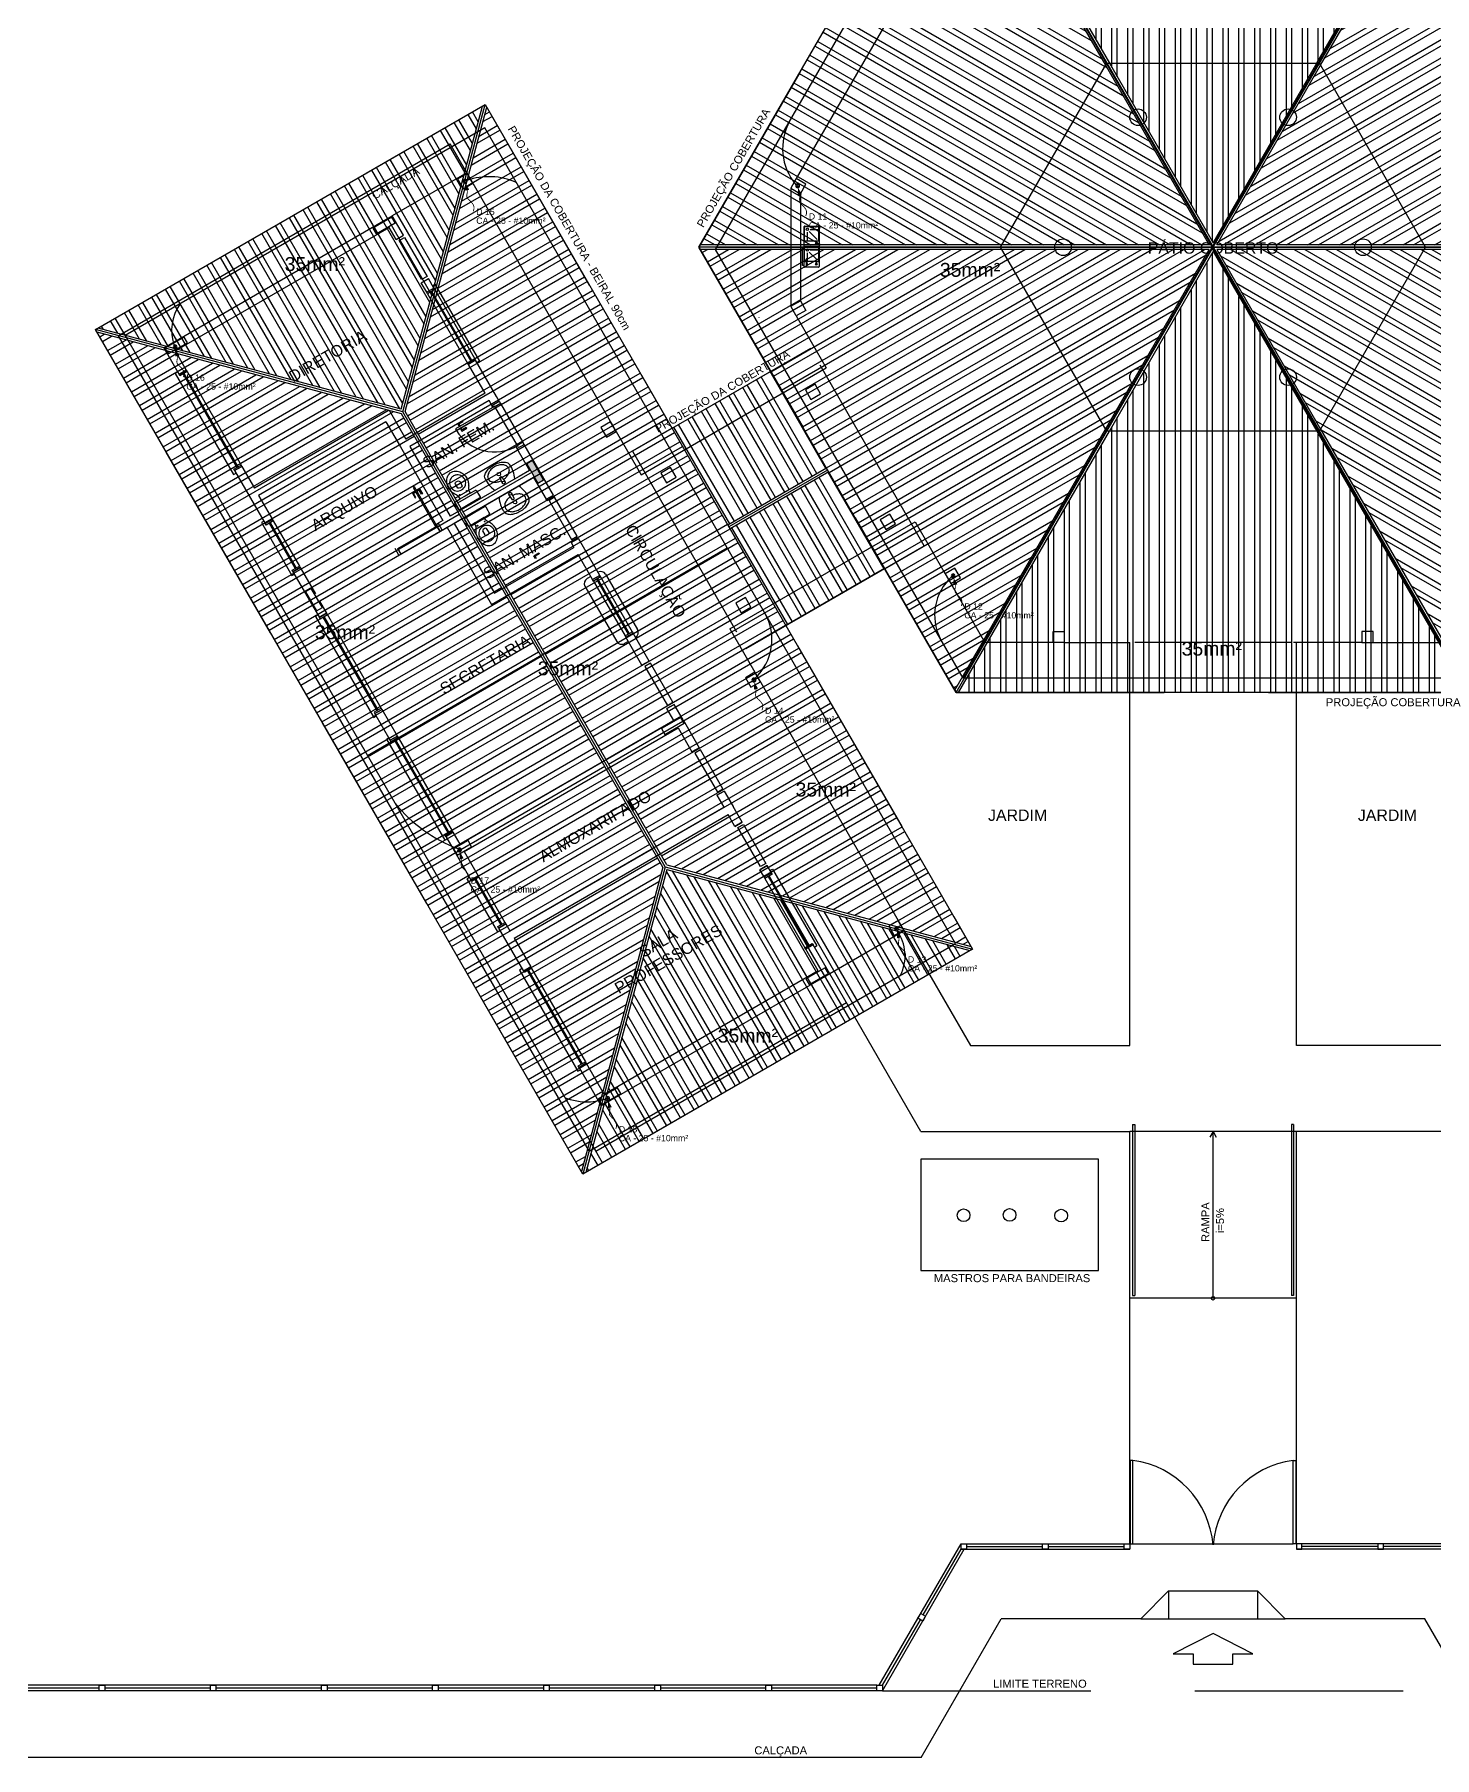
# Model space of a CAD drawing. Extents: x -192 to 167, y 237 to 369.
# Drawn here: x 92.9 to 118.11, y 296.06 to 327.07 of the extents above; entities that cross this region are included whole.
import ezdxf

# ---------------------------------------------------------------- set-up
doc = ezdxf.new("R2010")
doc.units = 0
doc.header["$LTSCALE"] = 0.1
for name, pattern in [('CONTINU', [0]), ('HIDDEN', [9.525, 6.35, -3.175]), ('TRACEJADO_G', [0.375, 0.25, -0.125])]:
    doc.linetypes.add(name, pattern=pattern)
doc.layers.get('0').update_dxf_attribs({"linetype": 'CONTINUOUS'})
for name, color, linetype in [('01', 1, 'CONTINUOUS'), ('100-txt_t4', 1, 'CONTINUOUS'), ('75-0', 7, 'CONTINUOUS'), ('A-COB', 3, 'CONTINUOUS'), ('A-JANEL', 1, 'CONTINUOUS'), ('A-PARED', 5, 'CONTINUOUS'), ('A-PARED-PISOS', 2, 'CONTINUOUS'), ('A-PAREDE', 5, 'CONTINUOUS'), ('A-PISOS', 2, 'CONTINUOUS'), ('A-PISOS-CTEL', 2, 'TRACEJADO_G'), ('A-PISOS-NIVEL', 1, 'CONTINUOUS'), ('A-PROJCOBERTURA', 7, 'HIDDEN'), ('A-REVESTIMENTO', 8, 'CONTINUOUS'), ('A-SOLEIRA', 1, 'CONTINUOUS'), ('AR-PIS', 1, 'CONTINUOUS'), ('ARQ-ALV-CORTE', 5, 'CONTINUOUS'), ('ARQ-EQP-VISTA', 1, 'CONTINUOUS'), ('ARQ-ESQ-VISTA1', 2, 'CONTINUOUS'), ('ARQ-MOB-VISTA', 1, 'CONTINU'), ('ARQ-PIS-VISTA', 8, 'CONTINUOUS'), ('ARQ-SMB-1_100', 1, 'CONTINUOUS'), ('ARQ-TXT-1_050', 2, 'CONTINUOUS'), ('ARQ-TXT-1_075', 2, 'CONTINUOUS'), ('EST-CONC-CORTE', 6, 'CONTINUOUS'), ('FARADAY', 6, 'HIDDEN'), ('GER_PARA-RAIO', 5, 'PARA-RAIO'), ('PORTAL_VTA_DIST', 2, 'CONTINUOUS'), ('PORTAL_VTA_PROX', 1, 'CONTINUOUS')]:
    doc.layers.add(name, color=color, linetype=linetype)
doc.styles.add('ESC-50-A20', font='arial.ttf', dxfattribs={"height": 0.1})
doc.styles.get("Standard").update_dxf_attribs({"font": 'ARIALUNI.TTF'})
doc.styles.add('T4', font='arial.ttf')
doc.linetypes.add('PARA-RAIO', pattern='A,0.5,-0.15,["/",Standard,S=0.15,R=0,X=-0.1,Y=-0.075],-0.05', length=0.7)
pattern_1 = [(210, (-218.8828, -310.89744), (0.142875, -0.24746676), []), (210, (-219.0129, -310.86258), (0.142875, -0.24746676), [])]
pattern_2 = [(150, (-218.8828, -310.89744), (-0.142875, -0.24746676), []), (150, (-218.91765, -310.76733), (-0.142875, -0.24746676), [])]
pattern_3 = [(90, (-218.8828, -310.89744), (-0.28575, 6e-17), []), (90, (-218.78754, -310.8022), (-0.28575, 6e-17), [])]

# ---------------------------------------------------------------- blocks, each defined once
blk = doc.blocks.new('cadnic01000124')
at = {"color": 10, "const_width": 0.0533}
blk.add_lwpolyline([(0.3, 0.3), (0.39, 0.38), (0.45, 0.46), (0.5, 0.54), (0.53, 0.62), (0.56, 0.69), (0.59, 0.75), (0.64, 0.81), (0.7, 0.85), (0.79, 0.87), (0.9, 0.9), (1.01, 0.92), (1.13, 0.96), (1.25, 1.01), (1.34, 1.09), (1.42, 1.21), (1.46, 1.37)], dxfattribs=at)
at = {"color": 10}
blk.add_lwpolyline([(0.09, 0.09, 0, 0.267, 0), (0.42, 0.42, 0.02, 0.02, 0)], format="xyseb", dxfattribs=at)
at = {"color": 2}
blk.add_circle((0, 0), 0.125, dxfattribs=at)
at = {"color": 3}
blk.add_circle((0, 0), 0.05, dxfattribs=at)
blk = doc.blocks.new('6 SALAS')
at = {"layer": 'ARQ-ALV-CORTE'}
h = blk.add_hatch(color=253, dxfattribs=at)
h.dxf.hatch_style = 1
h.paths.add_polyline_path([(34.049, -28.033), (33.945, -28.093), (34.045, -28.266), (34.149, -28.206)])
h.paths.add_polyline_path([(33.949, -27.859), (33.845, -27.919), (33.945, -28.093), (34.049, -28.033)])
at = {"color": 251}
for points in [[(41.763, -47.452), (41.663, -47.452), (41.663, -47.352), (41.763, -47.352)], [(43.232, -47.452), (43.132, -47.452), (43.132, -47.352), (43.232, -47.352)], [(44.7, -47.452), (44.6, -47.452), (44.6, -47.352), (44.7, -47.352)], [(47.7, -47.452), (47.8, -47.452), (47.8, -47.352), (47.7, -47.352)], [(49.168, -47.452), (49.268, -47.452), (49.268, -47.352), (49.168, -47.352)], [(41.025, -48.658), (40.975, -48.744), (40.888, -48.694), (40.938, -48.608)], [(26.25, -50), (26.15, -50), (26.15, -49.9), (26.25, -49.9)], [(28.25, -50), (28.15, -50), (28.15, -49.9), (28.25, -49.9)], [(30.25, -50), (30.15, -50), (30.15, -49.9), (30.25, -49.9)], [(32.25, -50), (32.15, -50), (32.15, -49.9), (32.25, -49.9)], [(34.25, -50), (34.15, -50), (34.15, -49.9), (34.25, -49.9)], [(36.25, -50), (36.15, -50), (36.15, -49.9), (36.25, -49.9)], [(38.25, -50), (38.15, -50), (38.15, -49.9), (38.25, -49.9)], [(40.25, -50), (40.15, -50), (40.15, -49.9), (40.25, -49.9)]]:
    blk.add_lwpolyline(points, close=True, dxfattribs=at)
at = {"layer": 'A-JANEL', "color": 251}
for p, q in [((32.924, -26.055), (32.794, -26.13)), ((32.924, -26.055), (32.794, -26.13)), ((35.759, -30.965), (35.629, -31.04)), ((35.759, -30.965), (35.629, -31.04)), ((38.999, -36.577), (38.869, -36.652))]:
    blk.add_line(p, q, dxfattribs=at)
blk.add_arc((37.732, -25.361), 0.01, 180, 210, dxfattribs=at)
at = {"layer": 'A-PARED', "color": 251}
for p, q in [((27.311, -25.832), (31.424, -23.457)), ((31.624, -23.803), (31.424, -23.457)), ((27.516, -25.887), (31.369, -23.662)), ((31.494, -23.878), (31.369, -23.662)), ((31.494, -23.878), (31.624, -23.803)), ((31.494, -23.878), (31.624, -23.803)), ((31.944, -24.658), (32.074, -24.583)), ((31.944, -24.658), (32.074, -24.583)), ((32.044, -24.831), (31.944, -24.658)), ((32.044, -24.831), (32.174, -24.756)), ((32.174, -24.756), (32.074, -24.583)), ((27.311, -25.832), (27.586, -26.308)), ((27.516, -25.887), (27.716, -26.233)), ((33.094, -26.649), (32.794, -26.13)), ((33.299, -26.704), (32.924, -26.055)), ((31.366, -26.955), (28.941, -28.355)), ((31.366, -26.955), (31.666, -27.474)), ((31.311, -27.16), (29.016, -28.485)), ((31.311, -27.16), (31.573, -27.614)), ((31.573, -27.614), (32.336, -28.935)), ((28.586, -28.04), (29.136, -28.993, -0.848)), ((28.716, -27.966, 1.89), (28.941, -28.355)), ((29.016, -28.485), (29.266, -28.918)), ((32.411, -29.065), (33.211, -30.451)), ((32.541, -28.99), (33.266, -30.246)), ((31.47, -29.435), (31.545, -29.565)), ((33.266, -30.246), (34.694, -29.421)), ((34.644, -29.334), (34.774, -29.259)), ((34.644, -29.334), (34.774, -29.259)), ((35.159, -29.926), (34.774, -29.259)), ((31.545, -29.565), (30.116, -30.39)), ((33.211, -30.451), (34.769, -29.551)), ((34.583, -29.658), (34.769, -29.551)), ((35.029, -30.001), (34.769, -29.551)), ((29.636, -29.859, -0.848), (30.112, -30.684)), ((29.766, -29.784, -0.848), (30.041, -30.26)), ((35.029, -30.001), (35.159, -29.926)), ((30.116, -30.39), (30.241, -30.606)), ((36.049, -31.467), (35.759, -30.965)), ((35.919, -31.542), (35.629, -31.04)), ((35.919, -31.542), (36.049, -31.467)), ((36.369, -32.322), (36.499, -32.247)), ((36.662, -32.528), (36.499, -32.247)), ((32.641, -34.763), (36.494, -32.538)), ((36.494, -32.538), (36.369, -32.322)), ((36.662, -32.528), (36.949, -33.026)), ((32.716, -34.893), (36.569, -32.668)), ((36.569, -32.668), (36.819, -33.101)), ((36.819, -33.101), (36.949, -33.026)), ((33.541, -36.322), (37.394, -34.097)), ((37.269, -33.881), (37.399, -33.806)), ((37.269, -33.881), (37.394, -34.097)), ((37.399, -33.806), (37.562, -34.087)), ((37.724, -34.369), (37.562, -34.087)), ((33.616, -36.452), (37.469, -34.227)), ((37.594, -34.444), (37.469, -34.227)), ((37.594, -34.444), (37.724, -34.369)), ((32.387, -34.624), (32.548, -34.903)), ((32.517, -34.549), (32.641, -34.763)), ((32.548, -34.903), (32.838, -35.406, 0.728)), ((32.716, -34.893), (32.968, -35.331, 0.728)), ((38.044, -35.223), (38.174, -35.148)), ((38.119, -35.353), (38.044, -35.223)), ((38.249, -35.278), (38.174, -35.148)), ((33.338, -36.272, 0.728), (33.786, -37.047)), ((33.468, -36.197, 0.728), (33.541, -36.322)), ((33.616, -36.452), (33.916, -36.972)), ((39.299, -37.097), (38.999, -36.577)), ((39.094, -37.042), (38.869, -36.652)), ((39.299, -37.097), (35.186, -39.472)), ((39.094, -37.042), (35.241, -39.267)), ((34.916, -38.704), (35.241, -39.267)), ((34.786, -38.779), (35.186, -39.472))]:
    blk.add_line(p, q, dxfattribs=at)
for points in [[(32.601, -22.795), (32.701, -22.968), (32.874, -22.868), (32.774, -22.695)], [(35.181, -27.263), (35.281, -27.437), (35.454, -27.337), (35.354, -27.163)], [(37.781, -31.767), (37.881, -31.94), (38.054, -31.84), (37.954, -31.667)], [(40.361, -36.235), (40.461, -36.409), (40.634, -36.309), (40.534, -36.135)], [(40.938, -42.434), (44.138, -42.434), (44.138, -40.434), (40.938, -40.434)]]:
    blk.add_lwpolyline(points, close=True, dxfattribs=at)
at = {"layer": 'A-PARED-PISOS', "color": 251}
for p, q in [((32.767, -22.682), (31.424, -23.457)), ((32.767, -22.682), (35.904, -28.116)), ((37.504, -30.887), (40.642, -36.322)), ((40.642, -36.322), (39.299, -37.097))]:
    blk.add_line(p, q, dxfattribs=at)
at = {"layer": 'A-PAREDE', "color": 251}
for p, q in [((32.174, -24.756), (32.044, -24.831)), ((32.174, -24.756), (32.044, -24.831)), ((27.716, -26.233), (27.586, -26.308)), ((27.586, -26.308), (27.716, -26.233)), ((27.716, -26.233), (27.586, -26.308)), ((32.924, -26.055), (32.794, -26.13)), ((32.924, -26.055), (32.794, -26.13)), ((28.716, -27.965), (28.586, -28.04)), ((28.586, -28.04), (28.716, -27.965)), ((28.716, -27.965), (28.586, -28.04)), ((29.136, -28.993, -0.848), (29.266, -28.918, -0.848)), ((29.266, -28.918, -0.848), (29.136, -28.993, -0.848)), ((29.636, -29.859, -0.848), (29.766, -29.784, -0.848)), ((29.766, -29.784, -0.848), (29.636, -29.859, -0.848)), ((35.159, -29.926), (35.029, -30.001)), ((35.159, -29.926), (35.029, -30.001)), ((30.241, -30.606), (30.111, -30.681)), ((30.111, -30.681), (30.241, -30.606)), ((30.241, -30.606), (30.111, -30.681)), ((35.759, -30.965), (35.629, -31.04)), ((35.759, -30.965), (35.629, -31.04)), ((36.049, -31.467), (35.919, -31.542)), ((36.499, -32.247), (36.369, -32.322)), ((31.241, -32.339), (31.111, -32.414)), ((31.111, -32.414), (31.241, -32.339)), ((31.241, -32.339), (31.111, -32.414)), ((31.387, -32.892), (31.111, -32.414)), ((31.517, -32.817), (31.241, -32.339)), ((31.517, -32.817), (31.387, -32.892)), ((31.387, -32.892), (31.517, -32.817)), ((31.517, -32.817), (31.387, -32.892)), ((36.949, -33.026), (36.819, -33.101)), ((37.399, -33.806), (37.269, -33.881)), ((37.724, -34.369), (37.594, -34.444)), ((32.517, -34.549), (32.387, -34.624)), ((32.387, -34.624), (32.517, -34.549)), ((32.517, -34.549), (32.387, -34.624)), ((32.838, -35.406), (32.968, -35.331)), ((32.968, -35.331), (32.838, -35.406)), ((38.174, -35.148), (38.044, -35.223)), ((38.249, -35.278), (38.119, -35.353)), ((38.249, -35.278), (38.119, -35.353)), ((38.249, -35.278), (38.119, -35.353)), ((33.338, -36.272), (33.468, -36.197)), ((33.468, -36.197), (33.338, -36.272)), ((38.999, -36.577), (38.869, -36.652)), ((33.916, -36.972), (33.786, -37.047)), ((33.786, -37.047), (33.916, -36.972)), ((33.916, -36.972), (33.786, -37.047)), ((34.916, -38.704), (34.786, -38.779)), ((34.786, -38.779), (34.916, -38.704)), ((34.916, -38.704), (34.786, -38.779))]:
    blk.add_line(p, q, dxfattribs=at)
for points in [[(38.772, -24.983), (38.872, -25.156), (38.698, -25.256), (38.598, -25.083)], [(38.772, -24.983), (38.872, -25.156), (38.698, -25.256), (38.598, -25.083)], [(27.331, -25.837), (27.391, -25.941), (27.738, -25.741), (27.678, -25.637)], [(39.035, -26.486), (38.862, -26.586), (38.962, -26.76), (39.135, -26.66)], [(36.432, -27.986), (36.259, -28.086), (36.359, -28.26), (36.532, -28.16)], [(40.383, -28.826), (40.21, -28.926), (40.31, -29.099), (40.483, -28.999)], [(41.652, -29.971), (41.552, -29.797), (41.378, -29.897), (41.478, -30.071)], [(41.652, -29.971), (41.552, -29.797), (41.378, -29.897), (41.478, -30.071)], [(29.862, -30.219), (30.062, -30.565), (30.166, -30.505), (29.966, -30.159)], [(37.781, -30.324), (37.607, -30.424), (37.707, -30.598), (37.881, -30.498)], [(43.32, -30.934), (43.52, -30.934), (43.52, -31.134), (43.32, -31.134)], [(43.32, -30.934), (43.52, -30.934), (43.52, -31.134), (43.32, -31.134)], [(49.08, -30.934), (48.88, -30.934), (48.88, -31.134), (49.08, -31.134)], [(49.08, -30.934), (48.88, -30.934), (48.88, -31.134), (49.08, -31.134)], [(36.272, -32.684), (36.332, -32.788), (36.679, -32.588), (36.619, -32.484)], [(38.872, -37.187), (38.932, -37.291), (39.279, -37.091), (39.219, -36.987)], [(35.131, -39.347), (35.191, -39.451), (35.538, -39.251), (35.478, -39.147)]]:
    blk.add_lwpolyline(points, close=True, dxfattribs=at)
for centre in [(44.85, -21.681), (44.85, -21.681), (47.55, -21.681), (47.55, -21.681), (43.5, -24.019), (43.5, -24.019), (48.9, -24.019), (44.85, -26.358), (44.85, -26.358), (47.55, -26.358), (47.55, -26.358)]:
    blk.add_circle(centre, 0.15, dxfattribs=at)
at = {"layer": 'A-PISOS', "color": 251}
for p, q in [((31.059, -22.975), (32.467, -22.162)), ((32.767, -22.682), (32.467, -22.162)), ((26.491, -25.612), (31.059, -22.975)), ((26.491, -25.612), (34.966, -40.291)), ((35.904, -28.116), (39.238, -26.191)), ((37.504, -30.887), (40.838, -28.962)), ((39.599, -37.616), (34.966, -40.291)), ((39.599, -37.616), (39.534, -37.654)), ((39.599, -37.616), (39.534, -37.654))]:
    blk.add_line(p, q, dxfattribs=at)
at = {"layer": 'A-PISOS-CTEL', "color": 251, "linetype": 'TRACEJADO_G', "ltscale": 150}
blk.add_line((40.25, -50), (52.15, -50), dxfattribs=at)
for points in [[(50.827, -16.004), (41.573, -16.004), (36.945, -24.019), (41.573, -32.034), (50.827, -32.034), (55.455, -24.019)], [(26.081, -25.502), (33.096, -21.452), (41.871, -36.651), (34.856, -40.701)]]:
    blk.add_lwpolyline(points, close=True, dxfattribs=at)
blk.add_lwpolyline([(37.793, -31.239), (40.998, -29.391), (38.952, -25.842), (35.746, -27.69), (37.793, -31.239)], dxfattribs=at)
at = {"layer": 'A-PISOS-NIVEL', "color": 251}
for p, q in [((41.378, -18.141), (38.698, -22.783)), ((38.698, -25.256), (39.238, -26.191)), ((40.838, -28.962), (41.378, -29.897)), ((41.478, -30.071), (42.092, -31.134)), ((43.32, -31.134), (42.092, -31.134)), ((43.52, -31.134), (44.7, -31.134)), ((44.7, -38.384), (44.7, -31.134)), ((47.61, -31.134), (44.79, -31.134)), ((47.7, -31.134), (47.65, -31.134)), ((47.7, -38.384), (47.7, -31.134)), ((48.88, -31.134), (47.7, -31.134)), ((49.08, -31.134), (50.308, -31.134)), ((40.642, -36.322), (41.832, -38.384)), ((40.938, -39.934), (39.299, -37.097)), ((41.832, -38.384), (44.7, -38.384)), ((50.575, -38.384), (47.7, -38.384)), ((40.938, -39.934), (44.7, -39.934)), ((44.7, -47.352), (44.7, -39.934)), ((47.7, -39.934), (44.7, -39.934)), ((47.7, -47.352), (47.7, -39.934)), ((51.47, -39.934), (47.7, -39.934)), ((47.7, -42.934), (44.7, -42.934)), ((44.75, -42.884), (44.79, -42.884)), ((47.65, -42.884), (47.61, -42.884)), ((44.9, -48.702), (42.385, -48.702)), ((50.015, -48.702), (47.5, -48.702)), ((40.943, -51.2), (0, -51.2))]:
    blk.add_line(p, q, dxfattribs=at)
for centre, start, end in [((38.032, -25.281), 180, 210), ((38.48, -26.098), 300, 30)]:
    blk.add_arc(centre, 0.01, start, end, dxfattribs=at)
at = {"layer": 'A-PROJCOBERTURA', "color": 251, "ltscale": 7.5}
blk.add_arc((37.732, -25.361), 0.01, 180, 210, dxfattribs=at)
at = {"layer": 'A-SOLEIRA', "color": 251}
for p, q in [((34.997, -29.944), (34.93, -29.983)), ((35.127, -29.869), (35.127, -29.869)), ((35.263, -29.906), (35.838, -30.902)), ((34.893, -30.12), (35.468, -31.116)), ((35.672, -31.114), (35.605, -31.152)), ((35.802, -31.039), (35.802, -31.039))]:
    blk.add_line(p, q, dxfattribs=at)
for points in [[(31.072, -23.677), (31.132, -23.781), (31.479, -23.581), (31.419, -23.477)], [(31.547, -23.9), (31.647, -23.842), (32.052, -24.544), (31.952, -24.601)], [(34.652, -29.278), (34.752, -29.22), (34.347, -28.519), (34.247, -28.576)], [(32.228, -29.038), (32.285, -29.137), (31.584, -29.542), (31.526, -29.443)], [(36.377, -32.265), (36.477, -32.208), (36.072, -31.506), (35.972, -31.564)], [(37.277, -33.824), (37.377, -33.767), (36.972, -33.065), (36.872, -33.123)], [(37.647, -34.465), (37.747, -34.408), (38.152, -35.109), (38.052, -35.167)]]:
    blk.add_lwpolyline(points, close=True, dxfattribs=at)
for centre, start, end in [((34.98, -30.07), 120, 210), ((35.177, -29.956), 30, 120), ((35.752, -30.952), 300, 30), ((35.555, -31.066), 210, 300)]:
    blk.add_arc(centre, 0.1, start, end, dxfattribs=at)
at = {"layer": 'AR-PIS', "color": 251, "ltscale": 10}
for p, q in [((41.763, -47.402), (43.132, -47.402)), ((43.232, -47.402), (44.6, -47.402)), ((49.168, -47.402), (47.8, -47.402)), ((50.637, -47.402), (49.268, -47.402)), ((40.982, -48.633), (41.663, -47.452)), ((40.25, -49.9), (40.932, -48.719)), ((26.15, -49.95), (24.25, -49.95)), ((28.15, -49.95), (26.25, -49.95)), ((30.15, -49.95), (28.25, -49.95)), ((32.15, -49.95), (30.25, -49.95)), ((34.15, -49.95), (32.25, -49.95)), ((36.15, -49.95), (34.25, -49.95)), ((38.15, -49.95), (36.25, -49.95)), ((40.15, -49.95), (38.25, -49.95))]:
    blk.add_line(p, q, dxfattribs=at)
at = {"layer": 'ARQ-ALV-CORTE', "color": 251}
for p, q in [((38.598, -22.956), (38.598, -25.083)), ((38.772, -23.056), (38.772, -24.983)), ((38.838, -23.998), (38.838, -23.648)), ((38.848, -23.638), (39.098, -23.638)), ((38.848, -23.898), (38.848, -23.658)), ((38.858, -23.648), (39.088, -23.648)), ((38.898, -23.898), (38.898, -23.748)), ((39.071, -23.878), (38.93, -23.737)), ((38.948, -23.698), (39.088, -23.698)), ((39.098, -23.658), (39.098, -23.898)), ((39.108, -23.648), (39.108, -23.998)), ((38.808, -24.349), (38.808, -24.039)), ((38.808, -24.039), (38.838, -24.039)), ((38.838, -24.039), (38.838, -24.019)), ((38.838, -24.349), (38.838, -24.039)), ((39.098, -24.008), (38.848, -24.008)), ((38.848, -24.009), (39.098, -24.009)), ((38.848, -24.269), (38.848, -24.029)), ((39.088, -23.908), (38.858, -23.908)), ((38.858, -24.019), (39.088, -24.019)), ((38.898, -24.269), (38.898, -24.119)), ((39.071, -24.249), (38.93, -24.108)), ((38.948, -24.069), (39.088, -24.069)), ((39.054, -23.945), (39.049, -23.929)), ((39.067, -23.928), (39.05, -23.928)), ((39.068, -23.929), (39.063, -23.945)), ((39.098, -24.029), (39.098, -24.269)), ((39.108, -24.019), (39.108, -24.369)), ((38.838, -24.349), (38.808, -24.349)), ((38.838, -24.369), (38.838, -24.349)), ((39.098, -24.379), (38.848, -24.379)), ((38.883, -24.279), (38.858, -24.279)), ((38.883, -24.329), (38.883, -24.229)), ((38.893, -24.329), (38.893, -24.229)), ((39.088, -24.279), (38.893, -24.279)), ((39.054, -24.316), (39.049, -24.3)), ((39.067, -24.299), (39.05, -24.299)), ((39.068, -24.3), (39.063, -24.316)), ((33.094, -26.649), (31.666, -27.474)), ((33.094, -26.649), (32.908, -26.757)), ((33.169, -26.779), (31.741, -27.604)), ((33.219, -26.866), (33.169, -26.779)), ((33.219, -26.866), (33.349, -26.791)), ((33.219, -26.866), (33.349, -26.791)), ((33.372, -26.83), (33.272, -26.887)), ((33.349, -26.791), (33.299, -26.704)), ((33.669, -27.645), (33.799, -27.57)), ((33.669, -27.645), (33.799, -27.57)), ((34.324, -28.48), (33.799, -27.57)), ((31.741, -27.604), (32.466, -28.86)), ((33.669, -27.645), (33.894, -28.035)), ((33.894, -28.035), (32.466, -28.86)), ((33.969, -28.165), (32.541, -28.99)), ((33.157, -28.196), (33.144, -28.145)), ((33.356, -28.161), (33.387, -28.143)), ((33.356, -28.161), (33.407, -28.268)), ((33.387, -28.143), (33.454, -28.241)), ((33.478, -27.953), (33.515, -27.989)), ((33.515, -27.989), (33.528, -28.04)), ((33.894, -28.035), (33.708, -28.143)), ((33.969, -28.165), (33.783, -28.273)), ((33.969, -28.165), (34.194, -28.555)), ((33.591, -28.568), (33.524, -28.47)), ((33.622, -28.55), (33.57, -28.443)), ((33.82, -28.516), (33.782, -28.479)), ((33.833, -28.567), (33.82, -28.516)), ((34.194, -28.555), (34.324, -28.48)), ((34.194, -28.555), (34.324, -28.48)), ((33.461, -28.723), (33.499, -28.76)), ((33.591, -28.568), (33.622, -28.55)), ((32.285, -29.137), (32.228, -29.038)), ((32.336, -28.935), (32.249, -28.985)), ((32.249, -28.985), (32.324, -29.115)), ((32.411, -29.065), (32.324, -29.115)), ((34.644, -29.334), (34.694, -29.421))]:
    blk.add_line(p, q, dxfattribs=at)
for points in [[(38.772, -23.056), (38.872, -22.883), (38.698, -22.783), (38.598, -22.956)], [(38.772, -23.056), (38.872, -22.883), (38.698, -22.783), (38.598, -22.956)], [(33.265, -26.886), (32.564, -27.291), (32.579, -27.317), (33.28, -26.912)], [(33.267, -26.879), (33.237, -26.896), (33.219, -26.866), (33.349, -26.791), (33.372, -26.83), (33.272, -26.887)], [(33.272, -26.887), (33.372, -26.83), (33.777, -27.531), (33.677, -27.589)], [(32.624, -27.204), (32.646, -27.243), (32.633, -27.251), (32.603, -27.199), (32.69, -27.149), (32.697, -27.162)], [(32.684, -27.308), (32.661, -27.269), (32.648, -27.277), (32.678, -27.329), (32.765, -27.279), (32.757, -27.266)], [(33.682, -27.598), (33.652, -27.615), (33.669, -27.645), (33.799, -27.57), (33.777, -27.531), (33.677, -27.589)], [(33.845, -27.919), (34.045, -28.266), (34.149, -28.206), (33.949, -27.859)], [(31.807, -28.449), (31.846, -28.427), (31.838, -28.414), (31.786, -28.444), (31.836, -28.53), (31.849, -28.523)], [(32.229, -29.031), (31.824, -28.33), (31.798, -28.345), (32.203, -29.046)], [(31.911, -28.389), (31.872, -28.412), (31.864, -28.399), (31.916, -28.369), (31.966, -28.455), (31.953, -28.463)], [(34.242, -28.567), (34.212, -28.585), (34.194, -28.555), (34.324, -28.48), (34.347, -28.519), (34.247, -28.576)], [(32.236, -29.033), (32.219, -29.003), (32.249, -28.985), (32.324, -29.115), (32.285, -29.137), (32.228, -29.038)], [(33.994, -29.577), (34.016, -29.616), (34.003, -29.623), (33.973, -29.572), (34.06, -29.522), (34.067, -29.535)]]:
    blk.add_lwpolyline(points, close=True, dxfattribs=at)
for points in [[(33.096, -28.19), (33.086, -28.14, -0.105935), (33.112, -28.067, -0.069568), (33.165, -28.002, -0.055787), (33.248, -27.941, -0.055787), (33.343, -27.899, -0.069568), (33.426, -27.885, -0.105935), (33.502, -27.9), (33.541, -27.934)], [(33.386, -28.225, -0.04979), (33.329, -28.246, -0.08069), (33.259, -28.252, -0.107047), (33.195, -28.233), (33.157, -28.196)], [(33.436, -28.779), (33.474, -28.812, 0.105935), (33.551, -28.827, 0.069568), (33.633, -28.814, 0.055787), (33.728, -28.772, 0.055787), (33.812, -28.71, 0.069568), (33.865, -28.646, 0.105935), (33.89, -28.572), (33.88, -28.522)], [(33.551, -28.51, 0.04979), (33.505, -28.549, 0.08069), (33.464, -28.607, 0.107047), (33.448, -28.672), (33.461, -28.723)]]:
    blk.add_lwpolyline(points, format="xyb", dxfattribs=at)
for points in [[(32.488, -28.067, -0.182004), (32.593, -28.05, -0.098298), (32.682, -28.085, -0.085166), (32.744, -28.142, -0.08648), (32.782, -28.212, -0.067868), (32.798, -28.284, -0.06199), (32.797, -28.35, 0.060779), (32.8, -28.387, 0.023796), (32.806, -28.406), (32.826, -28.447), (32.916, -28.395, -0.424217), (32.941, -28.402), (32.952, -28.422), (32.967, -28.448), (33.004, -28.511, -0.418036), (32.997, -28.536), (32.818, -28.639), (32.639, -28.743, -0.418036), (32.614, -28.736), (32.578, -28.673), (32.568, -28.679), (32.569, -28.681), (32.555, -28.689), (32.546, -28.674), (32.537, -28.658), (32.551, -28.65), (32.553, -28.653), (32.563, -28.647), (32.551, -28.627, -0.424217), (32.558, -28.602), (32.648, -28.55), (32.622, -28.512, 0.023796), (32.608, -28.497, 0.060779), (32.578, -28.476, -0.06199), (32.52, -28.444, -0.067868), (32.466, -28.394, -0.08648), (32.424, -28.326, -0.085166), (32.406, -28.244, -0.098298), (32.42, -28.15, -0.182004)], [(32.614, -28.226, -0.276984), (32.638, -28.238), (32.68, -28.311, -0.393258), (32.603, -28.356), (32.561, -28.282, -0.276984), (32.562, -28.256, -0.2)], [(33.239, -29.368, 0.182004), (33.306, -29.285, 0.098298), (33.32, -29.19, 0.085166), (33.302, -29.108, 0.08648), (33.26, -29.04, 0.067868), (33.206, -28.99, 0.06199), (33.148, -28.958, -0.060779), (33.118, -28.937, -0.023796), (33.104, -28.922), (33.078, -28.884), (33.169, -28.832, 0.424217), (33.175, -28.807), (33.163, -28.787), (33.148, -28.761), (33.112, -28.698, 0.418036), (33.087, -28.692), (32.908, -28.795), (32.729, -28.899, 0.418036), (32.722, -28.923), (32.759, -28.986), (32.749, -28.992), (32.747, -28.99), (32.733, -28.998), (32.742, -29.013), (32.751, -29.029), (32.765, -29.021), (32.764, -29.018), (32.774, -29.012), (32.785, -29.032, 0.424217), (32.81, -29.039), (32.9, -28.987), (32.92, -29.028, -0.023796), (32.926, -29.048, -0.060779), (32.929, -29.084, 0.06199), (32.928, -29.151, 0.067868), (32.944, -29.222, 0.08648), (32.982, -29.293, 0.085166), (33.044, -29.349, 0.098298), (33.133, -29.385, 0.182004)], [(33.164, -29.178, 0.276984), (33.166, -29.152), (33.123, -29.079, 0.393258), (33.046, -29.123), (33.089, -29.197, 0.276984), (33.112, -29.208, 0.2)]]:
    blk.add_lwpolyline(points, format="xyb", close=True, dxfattribs=at)
for points in [[(32.826, -28.447), (32.737, -28.498), (32.648, -28.55)], [(32.568, -28.679), (32.553, -28.653)], [(32.563, -28.647), (32.578, -28.673)], [(32.749, -28.992), (32.764, -29.018)], [(32.774, -29.012), (32.759, -28.986)], [(33.078, -28.884), (32.989, -28.936), (32.9, -28.987)]]:
    blk.add_lwpolyline(points, dxfattribs=at)
for centre, radius in [((38.898, -23.698), 0.0223), ((38.898, -24.069), 0.0223), ((39.058, -23.958), 0.0142), ((39.058, -23.958), 0.00596), ((39.058, -24.329), 0.0142), ((39.058, -24.329), 0.00596), ((33.343, -28.104), 0.0313), ((32.638, -28.478), 0.0075), ((32.768, -28.403), 0.0075), ((33.43, -28.255), 0.027), ((33.547, -28.457), 0.027), ((33.634, -28.608), 0.0313), ((32.958, -29.032), 0.0075), ((33.088, -28.957), 0.0075)]:
    blk.add_circle(centre, radius, dxfattribs=at)
for centre, radius, start, end in [((38.848, -23.648), 0.01, 90, 180), ((38.858, -23.658), 0.01, 90, 180), ((39.088, -23.658), 0.01, 0, 90), ((39.098, -23.648), 0.01, 0, 90), ((38.848, -23.998), 0.01, 180, 270), ((38.848, -24.019), 0.01, 90, 180), ((38.858, -23.898), 0.01, 180, 270), ((38.858, -24.029), 0.01, 90, 180), ((39.05, -23.929), 0.001, 90, 198.4349), ((39.067, -23.929), 0.001, 341.5651, 90), ((39.088, -23.898), 0.01, 270, 0), ((39.088, -24.029), 0.01, 0, 90), ((39.098, -23.998), 0.01, 270, 0), ((39.098, -24.019), 0.01, 0, 90), ((38.848, -24.369), 0.01, 180, 270), ((38.858, -24.269), 0.01, 180, 270), ((38.888, -24.329), 0.0147, 109.9134, 70.0866), ((38.888, -24.229), 0.005, 0, 180), ((38.888, -24.329), 0.00499, 180, 0), ((39.05, -24.3), 0.001, 90, 198.4349), ((39.067, -24.3), 0.001, 341.5651, 90), ((39.088, -24.269), 0.01, 270, 0), ((39.098, -24.369), 0.01, 270, 0), ((33.265, -26.899, 0.02), 0.804, 211.3268, 300.8216), ((32.605, -28.263), 0.15, 145.1729, 184.0144), ((32.604, -28.265), 0.15, 120.6903, 144.4676), ((32.601, -28.267), 0.15, 95.5324, 119.3097), ((32.599, -28.266), 0.15, 55.9856, 94.8271), ((32.592, -28.268), 0.155, 20.2788, 54.2845), ((32.604, -28.263), 0.142, 342.9857, 19.8951), ((33.582, -27.951), 0.542, 206.2102, 234.9799), ((33.303, -28.149), 0.159, 154.1425, 178.5828), ((33.358, -28.176), 0.22, 135.6896, 154.1425), ((33.418, -28.235), 0.304, 120, 135.6896), ((33.418, -28.235), 0.304, 104.3104, 120), ((33.397, -28.153), 0.22, 85.8575, 104.3104), ((33.402, -28.092), 0.159, 61.4172, 85.8575), ((33.254, -27.951), 0.304, 304.5147, 315.6896), ((33.314, -28.009), 0.22, 315.6896, 334.1425), ((33.37, -28.036), 0.159, 334.1425, 358.5828), ((33.09, -28.235), 0.542, 5.0201, 33.7898), ((32.61, -28.258), 0.155, 185.7155, 219.7212), ((32.599, -28.266), 0.142, 220.1049, 257.0143), ((32.6, -28.259), 0.149, 257.2668, 299.6252), ((32.598, -28.26), 0.149, 300.3748, 342.7332), ((33.886, -28.477), 0.542, 185.0201, 213.7898), ((33.722, -28.761), 0.304, 104.3104, 115.4853), ((33.702, -28.68), 0.22, 85.8575, 104.3104), ((33.394, -28.761), 0.542, 26.2102, 54.9799), ((33.706, -28.619), 0.159, 61.4172, 85.8575), ((33.575, -28.62), 0.159, 241.4172, 265.8575), ((33.579, -28.559), 0.22, 265.8575, 284.3104), ((33.558, -28.478), 0.304, 284.3104, 300), ((33.558, -28.478), 0.304, 300, 315.6896), ((33.618, -28.536), 0.22, 315.6896, 334.1425), ((33.674, -28.563), 0.159, 334.1425, 358.5828), ((33.122, -29.172), 0.142, 162.9857, 199.8951), ((33.128, -29.174), 0.149, 120.3748, 162.7332), ((33.126, -29.175), 0.149, 77.2668, 119.6252), ((33.127, -29.168), 0.142, 40.1049, 77.0143), ((33.117, -29.176), 0.155, 5.7155, 39.7212), ((33.134, -29.166), 0.155, 200.2788, 234.2845), ((33.127, -29.168), 0.15, 235.9856, 274.8271), ((33.125, -29.168), 0.15, 275.5324, 299.3097), ((33.122, -29.169), 0.15, 300.6903, 324.4676), ((33.121, -29.171), 0.15, 325.1729, 4.0144)]:
    blk.add_arc(centre, radius, start, end, dxfattribs=at)
at = {"layer": 'ARQ-EQP-VISTA', "color": 251}
for centre in [(41.709, -41.442), (42.538, -41.434), (43.466, -41.447)]:
    blk.add_circle(centre, 0.114, dxfattribs=at)
at = {"layer": 'ARQ-ESQ-VISTA1', "color": 251}
for p, q in [((32.189, -24.782), (32.909, -26.029)), ((32.059, -24.857), (32.779, -26.104)), ((32.116, -24.824), (32.836, -26.071)), ((32.133, -24.814), (32.853, -26.061)), ((27.657, -26.302), (28.627, -27.982)), ((27.674, -26.292), (28.644, -27.972)), ((27.731, -26.259), (28.701, -27.939)), ((29.207, -28.986, -0.848), (29.677, -29.8, -0.848)), ((29.224, -28.976, -0.848), (29.694, -29.79, -0.848)), ((29.281, -28.944, -0.848), (29.751, -29.758, -0.848)), ((35.044, -30.027), (35.614, -31.014)), ((35.101, -29.994), (35.671, -30.982)), ((35.118, -29.984), (35.688, -30.972)), ((35.174, -29.952), (35.744, -30.939)), ((31.152, -32.355), (30.182, -30.675)), ((31.169, -32.345), (30.199, -30.665)), ((31.226, -32.313), (30.256, -30.632)), ((31.532, -32.843), (32.502, -34.523)), ((31.458, -32.885), (32.428, -34.566)), ((31.476, -32.875), (32.446, -34.556)), ((38.191, -35.346), (38.911, -36.594)), ((38.208, -35.336), (38.928, -36.584)), ((32.91, -35.399), (33.38, -36.213)), ((32.927, -35.389), (33.397, -36.203)), ((32.983, -35.357), (33.453, -36.171)), ((38.134, -35.379), (38.854, -36.626)), ((33.857, -37.04), (34.827, -38.72)), ((33.874, -37.03), (34.844, -38.71)), ((33.931, -36.998), (34.901, -38.678))]:
    blk.add_line(p, q, dxfattribs=at)
for points in [[(32.174, -24.756), (32.189, -24.782), (32.059, -24.857), (32.044, -24.831)], [(32.909, -26.029), (32.924, -26.055), (32.794, -26.13), (32.779, -26.104)], [(27.716, -26.233), (27.731, -26.259), (27.601, -26.334), (27.586, -26.308)], [(28.701, -27.939), (28.716, -27.965), (28.586, -28.04), (28.571, -28.014)], [(35.159, -29.926), (35.174, -29.952), (35.044, -30.027), (35.029, -30.001)], [(30.256, -30.632), (30.241, -30.606), (30.111, -30.681), (30.126, -30.707)], [(35.744, -30.939), (35.759, -30.965), (35.629, -31.04), (35.614, -31.014)], [(31.241, -32.339), (31.226, -32.313), (31.096, -32.388), (31.111, -32.414)], [(31.517, -32.817), (31.532, -32.843), (31.402, -32.918), (31.387, -32.892)], [(32.502, -34.523), (32.517, -34.549), (32.387, -34.624), (32.372, -34.598)], [(32.968, -35.331), (32.983, -35.357), (32.853, -35.432), (32.838, -35.406)], [(38.249, -35.278), (38.264, -35.304), (38.134, -35.379), (38.119, -35.353)], [(33.453, -36.171), (33.468, -36.197), (33.338, -36.272), (33.323, -36.246)], [(38.984, -36.551), (38.999, -36.577), (38.869, -36.652), (38.854, -36.626)], [(33.916, -36.972), (33.931, -36.998), (33.801, -37.073), (33.786, -37.047)], [(34.901, -38.678), (34.916, -38.704), (34.786, -38.779), (34.771, -38.753)]]:
    blk.add_lwpolyline(points, close=True, dxfattribs=at)
for points in [[(32.149, -24.712), (32.193, -24.687), (32.993, -26.073), (32.949, -26.098)], [(27.561, -26.265), (27.517, -26.29), (28.567, -28.108), (28.611, -28.083)], [(30.086, -30.638), (30.042, -30.663), (31.092, -32.482), (31.136, -32.457)], [(31.362, -32.849), (31.319, -32.874), (32.369, -34.692), (32.412, -34.667)], [(38.224, -35.235), (38.268, -35.21), (39.068, -36.595), (39.024, -36.62)], [(32.813, -35.363), (32.769, -35.388), (33.32, -36.34), (33.363, -36.315)], [(33.761, -37.003), (33.717, -37.028), (34.767, -38.847), (34.811, -38.822)]]:
    blk.add_lwpolyline(points, dxfattribs=at)
at = {"layer": 'ARQ-ESQ-VISTA1', "color": 251, "elevation": -0.848}
blk.add_lwpolyline([(29.11, -28.95), (29.067, -28.975), (29.617, -29.927), (29.661, -29.902)], dxfattribs=at)
for points in [[(29.266, -28.918), (29.281, -28.944), (29.151, -29.019), (29.136, -28.993)], [(29.751, -29.758), (29.766, -29.784), (29.636, -29.859), (29.621, -29.833)]]:
    blk.add_lwpolyline(points, close=True, dxfattribs=at)
at = {"layer": 'ARQ-PIS-VISTA', "color": 251}
for p, q in [((44.75, -39.809), (44.75, -42.884)), ((44.75, -39.809), (44.79, -39.809)), ((44.79, -39.809), (44.79, -42.884)), ((47.61, -39.809), (47.61, -42.884)), ((47.65, -39.809), (47.61, -39.809)), ((47.65, -39.809), (47.65, -42.884)), ((44.9, -48.702), (45.4, -48.202)), ((45.4, -48.202), (47, -48.202)), ((45.4, -48.202), (45.4, -48.702)), ((47, -48.202), (47, -48.702)), ((47.5, -48.702), (47, -48.202)), ((44.9, -48.702), (47.5, -48.702))]:
    blk.add_line(p, q, dxfattribs=at)
for points in [[(46.2, -42.927), (46.2, -39.934), (46.141, -40.037)], [(46.2, -42.927), (46.2, -39.934), (46.259, -40.037)]]:
    blk.add_lwpolyline(points, dxfattribs=at)
blk.add_circle((46.2, -42.934), 0.0321, dxfattribs=at)
at = {"layer": 'ARQ-SMB-1_100', "color": 251}
blk.add_lwpolyline([(46.559, -49.336), (46.919, -49.336), (46.2, -48.97), (45.481, -49.336), (45.841, -49.336), (45.841, -49.518), (46.559, -49.518), (46.559, -49.336)], dxfattribs=at)
at = {"layer": 'PORTAL_VTA_DIST', "color": 251}
for centre, start, end in [((44.529, -47.513), 4.8292, 82.1801), ((47.871, -47.513), 97.8199, 175.1708)]:
    blk.add_arc(centre, 1.677, start, end, dxfattribs=at)
at = {"layer": 'PORTAL_VTA_PROX', "color": 251}
for p, q in [((40.192, -49.9), (41.663, -47.352)), ((41.663, -47.352), (44.7, -47.352)), ((44.757, -47.352), (47.643, -47.352)), ((50.737, -47.352), (47.7, -47.352)), ((40.25, -50), (41.721, -47.452)), ((41.663, -47.452), (44.7, -47.452)), ((50.737, -47.452), (47.7, -47.452)), ((40.943, -51.2), (42.385, -48.702)), ((51.457, -51.2), (50.015, -48.702)), ((40.15, -49.9), (0.3, -49.9)), ((40.15, -50), (0.3, -50))]:
    blk.add_line(p, q, dxfattribs=at)
for points in [[(44.707, -47.352), (44.757, -47.352), (44.757, -45.852), (44.707, -45.852)], [(47.693, -47.352), (47.643, -47.352), (47.643, -45.852), (47.693, -45.852)]]:
    blk.add_lwpolyline(points, close=True, dxfattribs=at)
at = {"layer": 'ARQ-ALV-CORTE', "color": 251, "insert": (31.28, -28.217), "char_height": 0.2048, "attachment_point": 1, "rotation": 30, "style": 'ESC-50-A20'}
blk.add_mtext_dynamic_manual_height_columns('\\pi0.76538;SAN. FEM.      ', width=2.70678, gutter_width=1, heights=[0], dxfattribs=at)
at = {"layer": 'ARQ-TXT-1_050', "color": 251, "char_height": 0.2048, "attachment_point": 1, "style": 'ESC-50-A20'}
for s, insert in [('\\pi1.307;PÁTIO COBERTO       ', (43.718, -23.931)), ('\\pi1.9481;JARDIM       ', (40.201, -34.139)), ('\\pi1.9481;JARDIM       ', (46.859, -34.139))]:
    blk.add_mtext_dynamic_manual_height_columns(s, width=4.46064, gutter_width=1, heights=[0], dxfattribs=dict(at, insert=insert))
for s, insert, rotation in [('\\pi0.8209;DIRETORIA      ', (28.825, -26.689), 30), ('\\pi0.93567;ARQUIVO      ', (29.127, -29.424), 30), ('\\pi0.65405;SAN. MASC.      ', (32.468, -30.155), 30), ('\\pi0.6646;CIRCULAÇÃO      ', (35.453, -28.412), 300), ('\\pi0.68106;SECRETARIA      ', (31.665, -32.24), 30), ('\\pi0.45873;ALMOXARIFADO      ', (33.644, -35.146), 30), ('\\pi1.2294;SALA\\P\\pi0.51845;PROFESSORES      ', (34.78, -37.249), 30)]:
    blk.add_mtext_dynamic_manual_height_columns(s, width=2.70678, gutter_width=1, heights=[0], dxfattribs=dict(at, insert=insert, rotation=rotation))
at = {"layer": 'ARQ-TXT-1_075', "color": 251, "style": 'ESC-50-A20'}
for s, rotation, p in [('PROJEÇÃO COBERTURA', 60, (37.023, -23.678)), ('PROJEÇÃO DA COBERTURA - BEIRAL 90cm', 300, (33.497, -21.889)), ('CALÇADA', 30, (31.108, -23.165)), ('PROJEÇÃO DA COBERTURA', 29.9549, (36.207, -27.363, -2.835))]:
    blk.add_text(s, height=0.144, rotation=rotation, dxfattribs=at).set_placement(p)
for s, p in [('PROJEÇÃO COBERTURA', (48.231, -32.28)), ('MASTROS PARA BANDEIRAS', (41.174, -42.645)), ('LIMITE TERRENO', (42.239, -49.943)), ('CALÇADA ', (37.942, -51.143))]:
    blk.add_text(s, height=0.144, dxfattribs=at).set_placement(p)
at = {"layer": 'ARQ-TXT-1_075', "color": 251, "char_height": 0.144, "attachment_point": 1, "rotation": 90, "style": 'ESC-50-A20'}
for s, insert in [('\\pi1.2216;RAMPA', (45.991, -43.144)), ('\\pi1.3579;i=5%', (46.254, -43.122))]:
    blk.add_mtext_dynamic_manual_height_columns(s, width=3.14305, gutter_width=0.5, heights=[0], dxfattribs=dict(at, insert=insert))
blk = doc.blocks.new('cob 1')
at = {"layer": '01'}
h = blk.add_hatch(dxfattribs=at)
h.set_pattern_fill('ANSI32', color=252, scale=0.03, angle=105)
h.set_pattern_definition(pattern_2)
h.paths.add_polyline_path([(9.408, 19.955), (7.541, 16.722), (11.274, 16.722)])
h.paths.add_polyline_path([(9.408, 19.955), (6.693, 24.657), (2.112, 16.722), (7.541, 16.722)])
h = blk.add_hatch(dxfattribs=at)
h.set_pattern_fill('ANSI32', color=252, scale=0.03, angle=105)
h.set_pattern_definition(pattern_2)
h.paths.add_polyline_path([(20.575, 16.642), (15.146, 16.642), (13.28, 13.409), (15.994, 8.707)])
h.paths.add_polyline_path([(15.146, 16.642), (11.413, 16.642), (13.28, 13.409)])
at = {"layer": 'A-PISOS-NIVEL'}
h = blk.add_hatch(dxfattribs=at)
h.set_pattern_fill('ANSI32', color=252, scale=0.03, angle=165)
h.set_pattern_definition(pattern_1)
h.paths.add_polyline_path([(15.994, 24.657), (13.28, 19.955), (15.146, 16.722), (20.575, 16.722)])
h.paths.add_polyline_path([(13.28, 19.955), (11.413, 16.722), (15.146, 16.722)])
h = blk.add_hatch(dxfattribs=at)
h.set_pattern_fill('ANSI32', color=252, scale=0.03, angle=165)
h.set_pattern_definition(pattern_1)
h.paths.add_polyline_path([(11.274, 16.642), (7.541, 16.642), (9.408, 13.409)])
h.paths.add_polyline_path([(7.541, 16.642), (2.112, 16.642), (6.693, 8.707), (9.408, 13.409)])
at = {"layer": 'A-REVESTIMENTO'}
h = blk.add_hatch(dxfattribs=at)
h.set_pattern_fill('ANSI32', color=252, scale=0.03, angle=75)
h.set_pattern_definition([(120, (-219.77704, -29.45444), (-0.24746676, -0.142875), []), (120, (-219.74218, -29.32433), (-0.24746676, -0.142875), [])])
edge = h.paths.add_edge_path()
edge.add_line((1.604, 13.422), (3.379, 14.447))
edge.add_line((3.379, 14.447), (4.383, 12.706))
edge.add_line((4.383, 12.706), (2.608, 11.682))
edge.add_line((2.608, 11.682), (1.604, 13.422))
h = blk.add_hatch(dxfattribs=at)
h.set_pattern_fill('ANSI32', color=252, scale=0.03, angle=75)
h.set_pattern_definition([(120, (-218.7327, -31.26482), (-0.24746676, -0.142875), []), (120, (-218.69784, -31.1347), (-0.24746676, -0.142875), [])])
edge = h.paths.add_edge_path()
edge.add_line((2.648, 11.612), (4.423, 12.637))
edge.add_line((4.423, 12.637), (5.428, 10.896))
edge.add_line((5.428, 10.896), (3.653, 9.872))
edge.add_line((3.653, 9.872), (2.648, 11.612))
at = {"layer": 'ARQ-MOB-VISTA'}
h = blk.add_hatch(dxfattribs=at)
h.set_pattern_fill('ANSI32', color=252, scale=0.03, angle=45, style=0)
h.set_pattern_definition(pattern_3)
h.paths.add_polyline_path([(15.925, 24.697), (6.763, 24.697), (9.477, 19.995), (13.21, 19.995)])
h.paths.add_polyline_path([(13.21, 19.995), (9.477, 19.995), (11.344, 16.762)])
h = blk.add_hatch(dxfattribs=at)
h.set_pattern_fill('ANSI32', color=252, scale=0.03, angle=-15, style=0)
h.set_pattern_definition([(29.99999, (-411.42498, 90.81418), (-0.14287496, 0.24746678), []), (29.99999, (-411.29487, 90.7793), (-0.14287496, 0.24746678), [])])
h.paths.add_polyline_path([(1.439, 5.527), (-3.269, 13.682), (-8.747, 15.15), (-4.258, 7.376), (-0.028, 0.049)])
h.paths.add_polyline_path([(6.987, 4.099), (1.286, 13.972), (-1.732, 19.2), (-3.2, 13.722), (1.509, 5.567)])
h = blk.add_hatch(dxfattribs=at)
h.set_pattern_fill('ANSI32', color=252, scale=0.03, angle=75, style=0)
h.set_pattern_definition([(119.99999, (-411.42498, 90.81418), (-0.24746678, -0.14287496), []), (119.99999, (-411.39012, 90.9443), (-0.24746678, -0.14287496), [])])
h.paths.add_polyline_path([(-3.271, 13.765), (-1.809, 19.22), (-8.726, 15.227)])
h.paths.add_polyline_path([(6.966, 4.022), (1.511, 5.483), (0.049, 0.028)])
h = blk.add_hatch(dxfattribs=at)
h.set_pattern_fill('ANSI32', color=252, scale=0.03, angle=45, style=0)
h.set_pattern_definition(pattern_3)
h.paths.add_polyline_path([(13.21, 13.369), (9.477, 13.369), (6.763, 8.667), (15.925, 8.667)])
h.paths.add_polyline_path([(11.344, 16.602), (9.477, 13.369), (13.21, 13.369)])
at = {"layer": '01', "color": 252}
for p, q in [((4.384, 12.707), (2.609, 11.682)), ((4.404, 12.672), (2.629, 11.647)), ((4.424, 12.637), (2.649, 11.612))]:
    blk.add_line(p, q, dxfattribs=at)
for points in [[(1.604, 13.422), (3.379, 14.447)], [(5.429, 10.897), (3.654, 9.872)]]:
    blk.add_lwpolyline(points, dxfattribs=at)
at = {"layer": 'A-COB', "color": 252}
for p, q in [((7.518, 16.682), (9.431, 19.995)), ((9.408, 19.955), (11.274, 16.722)), ((9.431, 19.995), (13.257, 13.369)), ((9.431, 13.369), (13.257, 19.995)), ((9.431, 19.995), (13.257, 19.995)), ((9.477, 19.995), (11.344, 16.762)), ((11.344, 16.762), (13.21, 19.995)), ((11.413, 16.722), (13.28, 19.955)), ((15.17, 16.682), (13.257, 19.995)), ((15.17, 16.682), (7.518, 16.682)), ((9.431, 13.369), (7.518, 16.682)), ((11.274, 16.722), (7.541, 16.722)), ((11.274, 16.642), (7.541, 16.642)), ((9.408, 13.409), (11.274, 16.642)), ((9.477, 13.369), (11.344, 16.602)), ((11.344, 16.602), (13.21, 13.369)), ((15.146, 16.722), (11.413, 16.722)), ((11.413, 16.642), (13.28, 13.409)), ((15.146, 16.642), (11.413, 16.642)), ((13.257, 13.369), (15.17, 16.682)), ((13.257, 13.369), (9.431, 13.369))]:
    blk.add_line(p, q, dxfattribs=at)
at = {"layer": 'A-PISOS-NIVEL', "color": 252}
for p, q in [((2.089, 16.682), (6.716, 24.697)), ((6.693, 24.657), (9.408, 19.955)), ((6.716, 24.697), (9.431, 19.995)), ((6.763, 24.697), (9.477, 19.995)), ((13.21, 19.995), (15.925, 24.697)), ((13.257, 19.995), (15.971, 24.697)), ((13.28, 19.955), (15.994, 24.657)), ((-3.243, 13.716), (-1.76, 19.249)), ((-3.271, 13.765), (-1.809, 19.22)), ((-3.2, 13.722), (-1.732, 19.2)), ((6.716, 8.667), (2.089, 16.682)), ((7.518, 16.682), (2.089, 16.682)), ((7.541, 16.722), (2.112, 16.722)), ((7.541, 16.642), (2.112, 16.642)), ((20.575, 16.722), (15.146, 16.722)), ((20.575, 16.642), (15.146, 16.642)), ((20.598, 16.682), (15.17, 16.682)), ((-3.243, 13.716), (-8.775, 15.199)), ((-3.271, 13.765), (-8.726, 15.227)), ((-3.269, 13.682), (-8.747, 15.15)), ((1.439, 5.527), (-3.269, 13.682)), ((1.482, 5.532), (-3.243, 13.716)), ((1.509, 5.567), (-3.2, 13.722)), ((6.693, 8.707), (9.408, 13.409)), ((6.716, 8.667), (9.431, 13.369)), ((6.763, 8.667), (9.477, 13.369)), ((13.21, 13.369), (15.925, 8.667)), ((13.257, 13.369), (15.971, 8.667)), ((13.28, 13.409), (15.994, 8.707)), ((4.384, 12.707), (2.608, 11.682)), ((4.404, 12.672), (2.628, 11.648)), ((4.424, 12.637), (2.648, 11.613)), ((15.971, 8.667), (6.716, 8.667)), ((1.439, 5.527), (-0.028, 0.049)), ((1.482, 5.532), (0, 0)), ((1.511, 5.483), (0.049, 0.028)), ((1.482, 5.532), (7.015, 4.05)), ((1.509, 5.567), (6.987, 4.099)), ((1.511, 5.483), (6.966, 4.022))]:
    blk.add_line(p, q, dxfattribs=at)
for points in [[(-4.258, 7.376), (-8.775, 15.199), (-1.76, 19.249), (1.286, 13.972)], [(1.286, 13.972), (7.015, 4.05), (0, 0), (-4.258, 7.376)]]:
    blk.add_lwpolyline(points, dxfattribs=at)

msp = doc.modelspace()

# ---------------------------------------------------------------- block references
at = {"layer": 'FARADAY', "color": 6, "linetype": 'ByBlock'}
msp.add_blockref('6 SALAS', (67.921, 347.257), dxfattribs=at)

# ---------------------------------------------------------------- next in the draw order: linework, layer by layer
at = {"layer": 'EST-CONC-CORTE', "color": 252}
msp.add_lwpolyline([(100.514, 312.299), (100.774, 312.449), (100.709, 312.562), (100.449, 312.412)], close=True, dxfattribs=at)
at = {"layer": 'GER_PARA-RAIO'}
for p, q in [((118.53, 330.912), (109.621, 315.483)), ((118.553, 315.523), (109.69, 330.912)), ((105.19, 323.238), (122.961, 323.238)), ((98.9, 314.09), (105.373, 317.827))]:
    msp.add_line(p, q, dxfattribs=at)
for points in [[(109.621, 315.483), (105.167, 323.198), (109.621, 330.912), (118.53, 330.912), (122.984, 323.198), (118.53, 315.483)], [(109.485, 310.705), (101.01, 325.385), (94.537, 321.647), (103.012, 306.968)]]:
    msp.add_lwpolyline(points, close=True, dxfattribs=at)
for centre, radius, start, end in [((107.38, 325.015), 1.008, 150.54, 220.4275), ((101.088, 323.288), 1.219, 66.3781, 109.1046), ((96.195, 321.741), 0.822, 144.4724, 199.6414), ((110.04, 316.616), 0.931, 132.3175, 206.8292), ((105.233, 316.176), 0.947, 312.5109, 30.118), ((101.494, 314.945), 2.711, 219.4255, 249.0363), ((107.789, 310.486), 0.788, 333.4607, 34.9736), ((102.851, 308.973), 1.115, 249.2774, 287.6098)]:
    msp.add_arc(centre, radius, start, end, dxfattribs=at)

# ---------------------------------------------------------------- next in the draw order: block references
msp.add_blockref('cob 1', (102.778, 306.556))
at = {"layer": '75-0', "xscale": -0.2812499999999999, "yscale": 0.28125, "zscale": 0.28125, "rotation": 148.2189294398063}
for p in [(100.656, 324.426), (106.643, 324.343), (95.437, 321.442), (109.443, 317.324), (105.855, 315.448), (100.555, 312.391), (108.427, 310.972), (103.223, 307.915)]:
    msp.add_blockref('cadnic01000124', p, dxfattribs=at)

# ---------------------------------------------------------------- next in the draw order: texts
at = {"layer": '100-txt_t4', "style": 'T4'}
for s, p in [('CA - 25 - #10mm²', (100.857, 323.659)), ('D 15', (100.857, 323.819)), ('D 11', (106.844, 323.735)), ('CA - 25 - #10mm²', (106.844, 323.575)), ('D 16', (95.638, 320.835)), ('CA - 25 - #10mm²', (95.638, 320.675)), ('CA - 25 - #10mm²', (109.644, 316.557)), ('D 12', (109.644, 316.717)), ('CA - 25 - #10mm²', (106.056, 314.681)), ('D 14', (106.056, 314.841)), ('CA - 25 - #10mm²', (100.756, 311.623)), ('D 17', (100.756, 311.783)), ('D 13', (108.628, 310.364)), ('CA - 25 - #10mm²', (108.628, 310.204)), ('D 18', (103.424, 307.308)), ('CA - 25 - #10mm²', (103.424, 307.148))]:
    msp.add_text(s, height=0.1125, dxfattribs=at).set_placement(p)
at = {"layer": 'FARADAY', "color": 2}
for p in [(97.408, 322.809), (109.203, 322.705), (97.951, 316.183), (113.556, 315.888), (101.965, 315.534), (106.606, 313.352), (105.204, 308.923)]:
    msp.add_text('35mm²', height=0.25, dxfattribs=at).set_placement(p)

doc.saveas('drawing.dxf')
